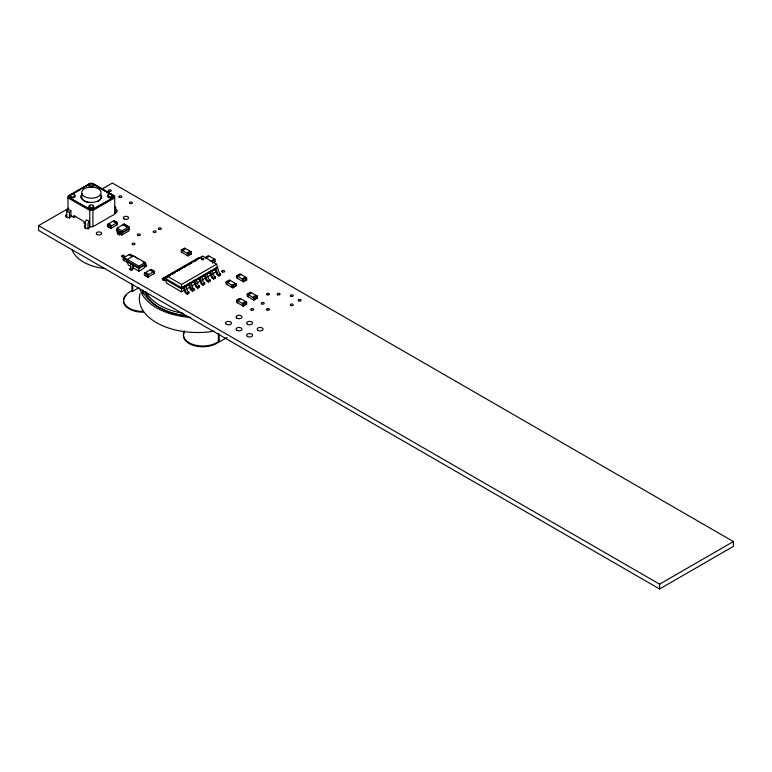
<?xml version="1.0" encoding="UTF-8"?>
<svg xmlns="http://www.w3.org/2000/svg" width="772" height="772" viewBox="0 0 772 772"><rect width="100%" height="100%" fill="white"/><g stroke="black" fill="none" stroke-linecap="round" stroke-linejoin="round"><path stroke-width="1.16" d="M86.107 186.409L90.102 183.63L69.123 195.741L69.123 197.642L90.102 209.752L92.582 209.752L113.561 197.642L113.561 195.731L92.592 183.63A2.345 1.361 0 0 0 89.764 183.697L89.369 183.968A2.345 1.361 0 0 0 89.6 185.618L90.073 185.84A2.345 1.361 0 0 0 92.92 185.705L93.316 185.434A2.345 1.361 0 0 0 93.084 183.794L92.592 184.103L104.577 191.022M121.831 235.035L121.831 230.838L117.122 228.116L117.122 232.314L121.831 235.035L128.943 230.924L128.943 226.736L124.234 224.015L117.122 228.116M124.205 225.25L124.234 224.015M118.048 231.494L118.328 230.5L117.643 232.883M130.565 268.202L130.574 265.751A1.467 0.849 -60 0 1 131.472 264.198L132.022 263.87L132.022 264.593M132.224 269.167L132.234 266.707A1.467 0.849 -60 0 1 133.131 265.153L133.681 264.835L132.852 268.791A1.033 0.589 -60 0 1 132.128 270.046L131.394 270.47L129.735 269.505L130.478 268.357M130.565 266.388L128.49 265.192L126.83 261.592L127.226 259.44L138.873 266.157L145.126 262.557L145.522 264.709L143.862 268.309L138.873 271.184L132.649 267.585M165.584 278.47L164.996 280.082A2.239 1.293 60 0 1 163.5 280.439L162.438 279.831L162.438 278.634L164.108 277.669L165.131 278.267M169.3 276.048L169.936 274.321A2.248 1.303 60 0 1 171.22 274.012L172.079 274.504M174.569 273.008L175.215 271.281A2.248 1.303 60 0 1 176.489 270.972L177.348 271.464M179.847 269.959L180.484 268.231A2.248 1.303 60 0 1 181.767 267.923L182.626 268.415M185.116 266.919L185.762 265.192A2.248 1.303 60 0 1 187.036 264.883L187.905 265.375M190.394 263.87L191.041 262.142A2.248 1.303 60 0 1 192.315 261.833L192.45 261.911M195.663 260.82L196.31 259.102A2.248 1.303 60 0 1 197.584 258.794L197.728 258.861M184.653 290.06L181.565 291.845L166.559 283.17L165.372 279.58L165.932 277.061L202.756 256.198L216.623 264.207L217.743 268.048L216.305 268.868M166.269 276.53L166.327 276.415A2.248 1.303 60 0 1 167.601 276.106L167.736 276.173M171.548 273.481L171.596 273.365A2.248 1.303 60 0 1 172.88 273.056L173.015 273.124M176.827 270.441L176.875 270.325A2.248 1.303 60 0 1 178.149 270.017L179.017 270.499M182.095 267.392L182.153 267.276A2.248 1.303 60 0 1 183.427 266.967L184.286 267.459M187.374 264.342L187.422 264.227A2.248 1.303 60 0 1 188.696 263.918L189.565 264.41M192.643 261.303L192.701 261.187A2.248 1.303 60 0 1 193.975 260.878L194.833 261.37M197.921 258.253L197.97 258.137A2.248 1.303 60 0 1 199.253 257.829L200.112 258.321M117.701 233.549L117.576 233.028M119.477 234.157L117.363 233.154M132.108 269.341L131.394 269.746L129.735 268.791M76.119 192.17L69.123 195.741M78.117 191.022L80.114 189.864M82.112 188.715L84.109 187.557M102.001 189.034L112.403 183.032L733.4 541.568L733.4 546.364L659.597 588.968L38.6 230.432L38.6 225.636L68.747 208.237M66.739 216.913L66.739 211.152A2.113 1.216 -60 0 1 68.187 209.202L70.889 210.756L70.889 215.813L73.687 217.424L75.772 216.228M69.123 197.642L90.102 209.28L92.582 209.28L113.561 197.642M67.984 197.825L89.784 210.418L92.901 210.418L114.7 197.825M85.316 228.917L85.316 222.066A2.171 1.254 -60 0 1 86.773 219.933L89.475 221.487L89.475 226.534L92.901 226.717L114.7 214.133L114.7 196.03L92.901 183.437L89.784 183.437L67.984 196.03L67.984 210.64M107.453 224.44L114.102 220.609L117.421 222.519L117.421 224.681L110.782 228.522L107.453 226.601L107.453 224.44L110.782 226.36L117.421 222.519M113.899 220.966C111.863 221.024 116.562 223.735 117.219 222.886L116.591 225.163M108.495 226.717L111.612 228.039M121.831 230.838L128.943 226.736M129.349 228.85L121.87 233.163L120.258 232.237L119.978 233.655A1.158 0.666 -60 0 1 119.94 234.09L119.293 234.891L117.363 233.781M129.349 228.222L121.87 232.536L116.717 229.573M128.499 229.573L128.712 228.83M127.428 261.293L126.598 262.017L123.279 260.096L123.279 257.935L129.928 254.104L133.247 256.024M123.279 260.096L124.109 259.614M126.598 262.017L126.598 259.855L133.479 255.831L145.126 262.557M129.735 269.505L130.468 269.09A1.033 0.589 -60 0 0 130.825 268.762M145.522 263.995L138.873 267.826L126.83 260.878M145.522 264.709L138.873 268.55L126.83 261.592M145.85 265.954L146.555 265.549L145.831 266.687A1.033 0.589 -60 0 1 145.107 266.272L144.798 263.706M181.295 249.925L184.624 248.015L191.263 251.846L191.263 254.007L187.943 255.928L181.295 252.087L181.295 249.925L187.943 253.766L191.263 251.846M182.337 249.81L184.826 248.372C186.863 248.43 182.163 251.141 181.507 250.292L182.124 252.569M144.374 273.163L151.023 269.332L154.342 271.242L154.342 273.404L147.703 277.235L144.374 275.324L144.374 273.163L147.703 275.083L154.342 271.242M150.81 269.689C148.784 269.746 153.483 272.458 154.139 271.609L153.512 273.886M187.113 255.445L191.06 253.65M138.902 287.695L132.745 291.247L131.906 290.764L129.185 292.337A19.358 11.175 0 0 0 124.987 304.515A19.358 11.175 0 0 0 142.868 311.415L143.341 311.377M172.996 273.742L172.996 272.535L174.655 271.58L175.678 272.178M178.264 270.692L178.264 269.496L179.924 268.54L180.957 269.129M183.543 267.652L183.543 266.446L185.203 265.491L186.226 266.079M188.812 264.603L188.812 263.406L190.472 262.441L191.504 263.04M194.09 261.554L194.09 260.357L195.75 259.402L196.783 259.99M162.438 278.634L163.896 279.271L164.668 277.37A2.248 1.303 60 0 1 165.941 277.061L202.756 256.198M166.723 277.602L167.553 277.119M171.992 274.552L172.909 274.021M205.034 257.539L208.353 255.628L215.002 259.46L215.002 261.621L212.512 263.059M211.673 261.38L215.002 259.46M167.698 276.434L181.565 284.443L216.623 264.207M217.743 266.842L181.565 287.724L165.372 278.374M184.576 287.194L184.576 285.987L185.444 286.499A2.248 1.303 60 0 1 186.718 288.284L187.48 291.063L188.937 292.106L188.937 293.302L187.278 294.267L186.226 293.649A2.239 1.293 60 0 1 184.73 291.575L183.62 288.554L182.916 288.149L181.565 288.931L165.372 279.58M185.483 286.673L188.194 285.1L189.294 285.949L189.999 288.525A2.239 1.293 60 0 0 191.495 290.61L192.556 291.218L194.216 290.262L194.216 289.056L192.797 288.091L191.996 285.235A2.248 1.303 60 0 0 190.713 283.449L189.854 282.948L189.854 284.144L193.965 281.77M196.02 280.583L199.099 278.808M201.154 277.621L204.233 275.845M206.288 274.658L209.376 272.873L209.376 271.676M211.933 271.397L214.645 269.833L214.645 268.627L215.427 269.187A2.248 1.303 60 0 1 216.7 270.972L217.81 274.147L218.92 274.793L220.589 273.838L220.589 275.035L218.92 275.99L217.868 275.382A2.239 1.293 60 0 1 216.372 273.298L215.668 270.721L214.568 269.882M186.718 288.873L189.796 287.087M191.861 285.901L200.093 281.143M202.148 279.956L205.236 278.181M207.292 276.984L216.556 271.638M182.916 288.149L182.916 286.952L183.784 287.454A2.248 1.303 60 0 1 185.058 289.239L186.11 292.376L187.278 293.061L188.937 292.106M188.194 285.1L188.194 283.903L189.053 284.414A2.248 1.303 60 0 1 190.327 286.19L191.388 289.326L192.556 290.021L194.216 289.056M197.825 286.972L199.485 286.016L199.485 287.213L197.825 288.168L196.773 287.56A2.239 1.293 60 0 1 195.277 285.486L193.463 280.863L194.332 281.365A2.248 1.303 60 0 1 195.605 283.15L196.368 285.93L197.825 286.972L197.825 288.168M203.104 283.932L204.763 282.967L204.763 284.173L203.104 285.129L202.042 284.521A2.239 1.293 60 0 1 200.556 282.436L198.742 277.814L199.601 278.325A2.248 1.303 60 0 1 200.874 280.101L201.646 282.89L203.104 283.932L203.104 285.129M208.372 280.883L210.032 279.927L210.032 281.124L208.372 282.079L207.321 281.471A2.239 1.293 60 0 1 205.825 279.396L204.011 274.774L204.879 275.276A2.248 1.303 60 0 1 206.153 277.061L206.925 279.84L208.372 280.883L208.372 282.079M213.651 277.843L215.311 276.878L215.311 278.074L213.651 279.039L212.599 278.431A2.239 1.293 60 0 1 211.103 276.347L209.289 271.725L210.148 272.226A2.248 1.303 60 0 1 211.431 274.012L212.194 276.801L213.651 277.843L213.651 279.039M226.128 281.905L229.448 279.985L236.097 283.816L236.097 285.978L232.777 287.898L226.128 284.057L226.128 281.905L232.777 285.737L236.097 283.816M236.676 275.816L240.005 273.896L246.644 277.727L246.644 279.889L243.325 281.809L236.676 277.968L236.676 275.816L243.325 279.647L246.644 277.727M226.341 282.262L229.66 280.342C231.696 280.4 226.987 283.121 226.341 282.262L226.958 284.54M237.506 278.451L236.888 276.173L239.378 274.736M231.947 287.416L235.055 286.103M243.942 280.969L246.442 279.532L246.442 277.852C245.785 276.357 241.076 279.068 243.112 279.773L243.112 281.452L242.495 281.326M236.676 300.173L240.005 298.253L246.644 302.093L246.644 304.245L243.325 306.166L236.676 302.334L236.676 300.173L243.325 304.014L246.644 302.093M247.223 294.084L250.553 292.163L257.192 296.004L257.192 298.156L253.872 300.076L247.223 296.245L247.223 294.084L253.872 297.915L257.192 296.004M236.888 300.53L240.208 298.619C242.244 298.668 237.535 301.389 236.888 300.53L237.506 302.807M247.436 294.441L250.755 292.52C252.791 292.578 248.092 295.3 247.436 294.441L248.053 296.718M243.112 305.808L246.442 303.888L246.442 302.209C245.785 300.713 241.076 303.435 243.112 304.129L243.112 305.808L242.495 305.693M253.042 299.594L256.159 298.281M219.209 334.189L219.209 341.166L216.478 342.739A19.358 11.175 0 0 1 193.116 344.515A19.358 11.175 0 0 1 184.103 331.941M226.881 337.509L216.478 343.511A19.358 11.175 0 0 1 193.116 345.287A19.358 11.175 0 0 1 184.103 332.722A34.122 19.696 0 0 0 184.141 330.657M38.6 225.636L659.597 584.172L733.4 541.568M143.052 262.065L143.167 262.007A1.467 0.849 -60 0 1 143.853 262.065M144.711 263.02L144.827 262.962A1.467 0.849 -60 0 1 145.715 263.484L145.725 265.925M90.073 206.105L89.61 206.327A2.345 1.361 0 0 0 89.369 207.977L89.764 208.247A2.345 1.361 0 0 0 92.611 208.382L93.074 208.16A2.345 1.361 0 0 0 93.316 206.51L92.997 206.288M143.341 312.149L142.868 312.187A19.358 11.175 0 0 1 126.106 295.425M90.102 184.103L92.592 184.103M92.997 184.711L93.084 184.749A2.345 1.361 0 0 1 93.316 186.399L92.92 186.67A2.345 1.361 0 0 1 90.073 186.805L89.6 186.573A2.345 1.361 0 0 1 89.108 185.251M165.941 277.061L166.8 277.553M106.575 192.17L108.562 193.328M110.56 194.476L112.558 195.634M240.208 274.253C242.244 274.311 237.535 277.023 236.888 276.173M245.814 279.165L246.442 279.532M214.172 261.139L215.002 261.621M245.814 279.406L246.644 279.889M191.06 251.971C190.404 250.475 185.705 253.187 187.731 253.882L187.731 255.561M216.228 267.72L217.086 268.222A2.248 1.303 60 0 1 218.36 270.007L219.132 272.796L220.589 273.838M190.433 253.525L191.263 254.007M219.528 274.427L220.589 275.035M194.09 260.357L195.113 260.955M210.949 270.769L211.808 271.271A2.248 1.303 60 0 1 213.091 273.056L213.854 275.836L215.311 276.878M256.362 297.683L257.192 298.156M123.877 224.218L128.586 226.939M122.912 224.777L127.621 227.499M214.259 277.466L215.311 278.074M188.812 263.406L189.844 263.995M114.729 221.448L117.219 222.886M210.032 279.927L208.585 278.885L207.813 276.096A2.248 1.303 60 0 0 206.539 274.321L205.68 273.809L205.68 275.006M208.98 280.516L210.032 281.124M183.543 266.446L184.566 267.044M245.814 303.531L246.442 303.888M245.814 303.772L246.644 304.245M116.717 230.201L118.328 231.127M118.048 232.546L119.978 233.655M204.763 282.967L203.306 281.925L202.544 279.146A2.248 1.303 60 0 0 201.26 277.36L200.402 276.858L200.402 278.055M117.633 232.806L119.564 233.993M178.264 269.496L179.297 270.084M199.485 286.016L198.037 284.974L197.265 282.185A2.248 1.303 60 0 0 195.992 280.41L195.123 279.898L195.123 281.095M66.739 211.152L69.432 212.715L69.432 218.476M172.996 272.535L174.018 273.134M85.875 224.459L84.071 223.426L84.071 221.506L73.687 215.513L73.687 217.424M170.409 275.218L169.377 274.629L167.717 275.585L168.75 276.183M145.725 265.066L146.555 265.549M151.65 270.161L153.31 271.126M123.279 257.935L126.598 259.855M145.416 275.44L147.076 276.395M218.37 340.684L219.209 341.166M144.065 262.654L144.055 262.519A1.467 0.849 -60 0 0 143.988 262.258M137.841 259.054L137.831 258.929A1.467 0.849 -60 0 0 137.069 258.359M659.597 584.172L659.597 588.968M256.989 297.799L256.989 296.12C256.333 294.624 251.633 297.345 253.66 298.04L253.66 299.719M253.872 297.915L253.872 300.076M243.325 279.647L243.325 281.809M243.325 304.014L243.325 306.166M235.885 283.942L235.885 285.621M235.267 283.585L231.947 285.264L232.565 287.541M232.777 285.737L232.777 287.898M218.92 274.793L218.92 275.99M218.37 333.697L218.37 341.456M214.172 259.218L210.843 261.139M211.036 270.721L211.036 271.918M209.183 256.343L205.863 258.263M201.54 256.497L201.54 257.491M192.556 290.021L192.556 291.218M187.943 253.766L187.943 255.928M187.278 293.061L187.278 294.267M181.565 284.443L181.565 291.845M164.108 277.669L164.108 278.866M148.533 276.762L147.906 276.878L147.906 275.199C149.942 274.504 145.242 271.792 144.586 273.278L144.586 274.957M147.703 275.083L147.703 277.235M138.873 266.157L138.873 271.184M132.745 284.27L132.745 291.247M132.417 256.738L129.098 254.818M131.906 283.787L131.906 290.764M131.394 269.746L131.394 270.47M127.428 259.614L124.109 257.694M120.258 232.237L120.258 231.61L119.564 233.916M119.293 234.263L119.293 234.891M115.781 213.226L115.781 207.523A2.171 1.254 -60 0 0 114.652 206.915M110.985 228.155L110.985 226.476C113.021 225.781 108.321 223.069 107.665 224.565L107.665 226.244M110.782 226.36L110.782 228.522M92.901 210.418L92.901 226.717M89.784 210.418L89.784 226.717M88.018 229.332L88.018 223.629A2.171 1.254 -60 0 1 89.475 221.487M116.34 209.868A2.982 1.727 0 0 1 115.009 212.754M90.112 226.235A2.982 1.727 0 0 1 86.464 228.338A2.982 1.727 0 0 1 85.123 225.463M71.333 215.388A2.982 1.727 0 0 1 67.675 217.501A2.982 1.727 0 0 1 66.344 214.616M214.133 331.169A58.392 33.717 0 0 1 140.06 293.592M190.79 317.417A58.392 33.717 0 0 1 140.089 289.278M186.737 315.767A56.202 32.453 0 0 1 142.559 290.079M182.868 313.22A53.644 30.967 0 0 1 146.255 292.154M143.331 293.987A56.202 32.453 0 0 1 142.251 290.996M186.139 316.095A53.644 30.967 0 0 1 182.868 315.613M181.796 315.43A53.644 30.967 0 0 1 179.664 315.024M176.527 314.31A53.644 30.967 0 0 1 170.515 312.544M169.367 312.149A53.644 30.967 0 0 1 145.068 291.719M104.722 268.531A41.09 23.72 0 0 1 72.201 250.032M69.432 212.715A2.113 1.216 -60 0 1 70.889 210.756M101.267 194.92A10.277 5.935 0 0 1 89.996 202.341A10.277 5.935 0 0 1 82.44 193.492M112.297 196.107A2.345 1.361 0 0 1 110.029 197.815A2.345 1.361 0 0 1 107.762 196.107M107.993 195.779A2.345 1.361 0 0 1 108.369 195.499M111.689 195.499A2.345 1.361 0 0 1 112.065 195.779M74.315 195.499A2.345 1.361 0 0 1 74.45 197.323A2.345 1.361 0 0 1 71.304 197.564A2.345 1.361 0 0 1 70.619 195.779M81.417 198.722A10.277 5.935 0 0 1 82.44 194.226M101.267 195.654A10.277 5.935 0 0 1 101.624 197.188M100.707 195.741A9.689 5.597 0 0 1 98.198 201.145M88.838 202.592A9.689 5.597 0 0 1 81.977 195.741M135.274 257.452A1.467 0.849 -60 0 1 135.872 257.443M201.704 259.807A1.042 0.598 0 0 1 202.602 258.9A1.042 0.598 0 0 1 203.509 259.807M191.996 288.4A2.239 1.293 60 0 1 191.803 287.985M90.073 205.14L89.61 205.371A2.345 1.361 0 0 0 89.369 207.012L89.764 207.282A2.345 1.361 0 0 0 92.611 207.427L93.074 207.195A2.345 1.361 0 0 0 93.316 205.555L92.92 205.275A2.345 1.361 0 0 0 90.073 205.14M251.17 309.977A1.467 0.849 0 0 0 253.631 309.601A1.467 0.849 0 0 0 251.826 308.559A1.467 0.849 0 0 0 251.17 309.977M129.86 203.403A1.467 0.849 0 0 0 132.321 203.017A1.467 0.849 0 0 0 130.516 201.984A1.467 0.849 0 0 0 129.86 203.403M108.765 191.224A1.467 0.849 0 0 0 111.226 190.838A1.467 0.849 0 0 0 109.421 189.806A1.467 0.849 0 0 0 108.765 191.224M119.313 197.314A1.467 0.849 0 0 0 121.773 196.928A1.467 0.849 0 0 0 119.969 195.895A1.467 0.849 0 0 0 119.313 197.314M222.162 271.918A1.467 0.849 0 0 0 224.623 271.532A1.467 0.849 0 0 0 222.819 270.499A1.467 0.849 0 0 0 222.162 271.918M298.639 300.848A1.467 0.849 0 0 0 301.099 300.462A1.467 0.849 0 0 0 299.295 299.43A1.467 0.849 0 0 0 298.639 300.848M290.726 305.413A1.467 0.849 0 0 0 293.186 305.036A1.467 0.849 0 0 0 291.391 303.994A1.467 0.849 0 0 0 290.726 305.413M290.726 296.274A1.467 0.849 0 0 0 293.186 295.898A1.467 0.849 0 0 0 291.391 294.856A1.467 0.849 0 0 0 290.726 296.274M121.947 256.69A1.467 0.849 0 0 0 124.408 256.314A1.467 0.849 0 0 0 122.613 255.271A1.467 0.849 0 0 0 121.947 256.69M261.718 303.888A1.467 0.849 0 0 0 264.178 303.512A1.467 0.849 0 0 0 262.383 302.47A1.467 0.849 0 0 0 261.718 303.888M266.996 294.759A1.467 0.849 0 0 0 269.447 294.373A1.467 0.849 0 0 0 267.652 293.341A1.467 0.849 0 0 0 266.996 294.759M266.996 309.977A1.467 0.849 0 0 0 269.447 309.601A1.467 0.849 0 0 0 267.652 308.559A1.467 0.849 0 0 0 266.996 309.977M277.544 294.759A1.467 0.849 0 0 0 280.004 294.373A1.467 0.849 0 0 0 278.2 293.341A1.467 0.849 0 0 0 277.544 294.759M158.868 229.284A1.467 0.849 0 0 0 161.329 228.908A1.467 0.849 0 0 0 159.534 227.865A1.467 0.849 0 0 0 158.868 229.284M132.504 244.512A1.467 0.849 0 0 0 134.955 244.126A1.467 0.849 0 0 0 133.16 243.093A1.467 0.849 0 0 0 132.504 244.512M137.773 235.373A1.467 0.849 0 0 0 140.234 234.997A1.467 0.849 0 0 0 138.429 233.955A1.467 0.849 0 0 0 137.773 235.373M153.599 232.333A1.467 0.849 0 0 0 156.05 231.947A1.467 0.849 0 0 0 154.255 230.915A1.467 0.849 0 0 0 153.599 232.333M236.917 318.209A2.982 1.727 0 0 0 241.906 317.437A2.982 1.727 0 0 0 238.249 315.333A2.982 1.727 0 0 0 236.917 318.209M226.37 324.298A2.982 1.727 0 0 0 231.359 323.526A2.982 1.727 0 0 0 227.701 321.422A2.982 1.727 0 0 0 226.37 324.298M247.465 324.298A2.982 1.727 0 0 0 252.454 323.526A2.982 1.727 0 0 0 248.806 321.422A2.982 1.727 0 0 0 247.465 324.298M236.917 330.397A2.982 1.727 0 0 0 241.906 329.615A2.982 1.727 0 0 0 238.249 327.511A2.982 1.727 0 0 0 236.917 330.397M258.012 330.397A2.982 1.727 0 0 0 263.001 329.615A2.982 1.727 0 0 0 259.353 327.511A2.982 1.727 0 0 0 258.012 330.397M247.465 336.486A2.982 1.727 0 0 0 252.454 335.714A2.982 1.727 0 0 0 248.806 333.6A2.982 1.727 0 0 0 247.465 336.486M124.07 218.93A2.644 1.525 0 0 0 128.49 218.244A2.644 1.525 0 0 0 125.257 216.372A2.644 1.525 0 0 0 124.07 218.93M97.079 234.514A2.644 1.525 0 0 0 101.499 233.829A2.644 1.525 0 0 0 98.256 231.957A2.644 1.525 0 0 0 97.079 234.514M108.852 196.667A2.345 1.361 0 0 0 112.384 195.49A2.345 1.361 0 0 0 108.852 194.322A2.345 1.361 0 0 0 108.852 196.667M70.995 196.455A2.345 1.361 0 0 0 74.923 195.847A2.345 1.361 0 0 0 72.047 194.187A2.345 1.361 0 0 0 70.995 196.455M86.493 197.458A9.689 5.597 0 0 0 101.035 192.614A9.689 5.597 0 0 0 86.493 187.77A9.689 5.597 0 0 0 86.493 197.458M202.09 259.546A1.042 0.598 0 0 0 203.644 259.025A1.042 0.598 0 0 0 202.09 258.504A1.042 0.598 0 0 0 202.09 259.546"/></g></svg>
